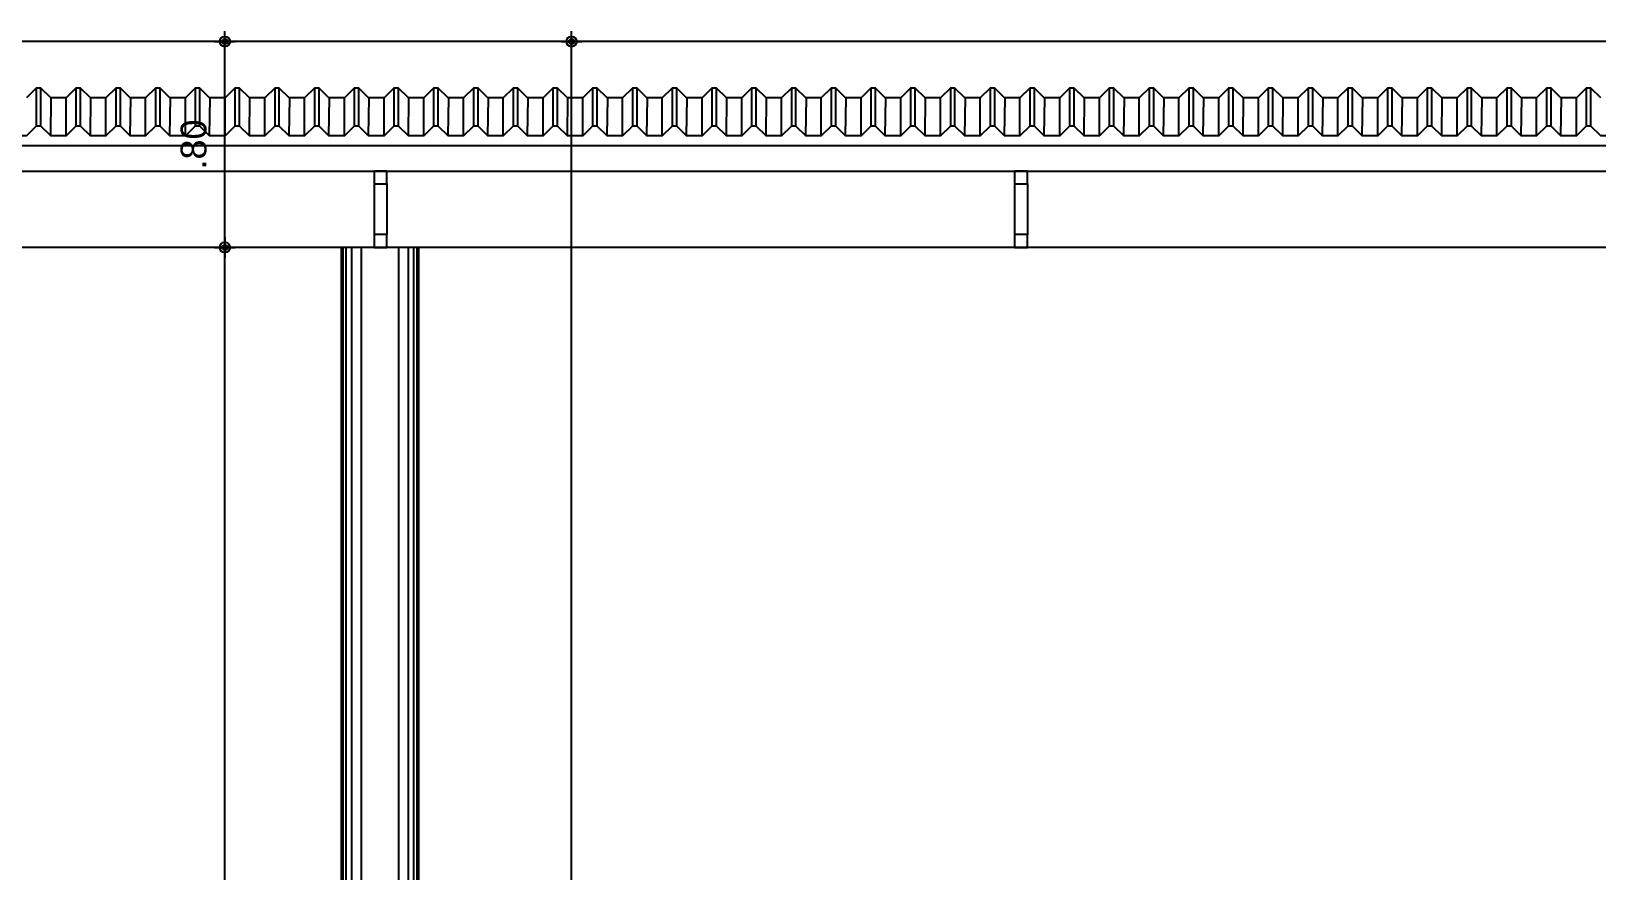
# Model space of a CAD drawing. Header units: millimetres. Extents: x 1111 to 1333, y -447 to -319.
# Drawn here: x 1276.62 to 1282.7, y -438.68 to -435.41 of the extents above; entities that cross this region are included whole.
import ezdxf

# ---------------------------------------------------------------- set-up
doc = ezdxf.new("R2010")
doc.units = ezdxf.units.MM
doc.header["$PDMODE"] = 35
for name, color, linetype in [('ARQ-PENA-02', 2, 'Continuous'), ('ARQ-PENA-03', 3, 'Continuous'), ('ARQ-PENA-FINA-CINZA', 8, 'Continuous'), ('CORTE', 4, 'Continuous'), ('COTAS', 1, 'Continuous'), ('PVISTA2', 2, 'Continuous'), ('VISTA 2', 1, 'Continuous'), ('VISTA-01', 7, 'Continuous'), ('VISTA02', 1, 'Continuous')]:
    doc.layers.add(name, color=color, linetype=linetype)
doc.styles.add('CARIMBO_DADOS', font='arial.ttf', dxfattribs={"height": 0.1})
doc.dimstyles.new('COTAS_EXTERNAS', dxfattribs={"dimtxt": 0.1, "dimasz": 0.01, "dimexe": 0, "dimexo": 0, "dimgap": 0.07, "dimtad": 1, "dimzin": 5, "dimdsep": 46, "dimtxsty": 'CARIMBO_DADOS', "dimblk1": 'CIRCULOS', "dimblk2": 'CIRCULOS', "dimsah": 1, "dimcen": 0, "dimse1": 1, "dimse2": 1, "dimclrd": 8, "dimclre": 8, "dimclrt": 230, "dimadec": 0, "dimazin": 0, "dimtfac": 100, "dimtix": 1, "dimtmove": 2, "dimatfit": 3, "dimldrblk": 'CIRCULOS', "dimfxl": 0, "dimtolj": 1, "dimtzin": 5, "dimarcsym": 0})

# ---------------------------------------------------------------- blocks, each defined once
blk = doc.blocks.new('CIRCULOS')
at = {"layer": 'COTAS'}
for p, q in [((-4, 0), (4, 0)), ((0, 4), (0, -4))]:
    blk.add_line(p, q, dxfattribs=at)
for radius in [2, 1]:
    blk.add_circle((0, 0), radius, dxfattribs=at)
blk = doc.blocks.new('*D229')
at = {"color": 8, "lineweight": -2, "transparency": 16777216}
blk.add_line((1277.3731, -442.4224), (1277.3731, -436.2638), dxfattribs=at)
at = {"layer": 'DEFPOINTS', "color": 0, "transparency": 16777216}
for p in [(1277.3731, -436.2538), (1277.8261, -436.2538), (1277.5261, -442.4324)]:
    blk.add_point(p, dxfattribs=at)
at = {"color": 8, "lineweight": -2, "transparency": 16777216, "xscale": 0.01, "yscale": 0.01, "zscale": 0.01}
for p, rotation in [((1277.3731, -436.2538), 90), ((1277.3731, -442.4324), 270)]:
    blk.add_blockref('CIRCULOS', p, dxfattribs=dict(at, rotation=rotation))
at = {"color": 230, "transparency": 16777216, "insert": (1277.252, -439.3431), "char_height": 0.1, "attachment_point": 5, "rotation": 90, "style": 'CARIMBO_DADOS'}
blk.add_mtext('\\A1;6.18', dxfattribs=at)
blk = doc.blocks.new('*D230')
at = {"color": 8, "lineweight": -2, "transparency": 16777216}
blk.add_line((1277.3731, -436.2438), (1277.3731, -435.4638), dxfattribs=at)
at = {"layer": 'DEFPOINTS', "color": 0, "transparency": 16777216}
for p in [(1277.3731, -435.4538), (1277.4285, -435.4538), (1277.8261, -436.2538)]:
    blk.add_point(p, dxfattribs=at)
at = {"color": 8, "lineweight": -2, "transparency": 16777216, "xscale": 0.01, "yscale": 0.01, "zscale": 0.01}
for p, rotation in [((1277.3731, -435.4538), 90), ((1277.3731, -436.2538), 270)]:
    blk.add_blockref('CIRCULOS', p, dxfattribs=dict(at, rotation=rotation))
at = {"color": 230, "transparency": 16777216, "insert": (1277.252, -435.8538), "char_height": 0.1, "attachment_point": 5, "rotation": 90, "style": 'CARIMBO_DADOS'}
blk.add_mtext('\\A1;.80', dxfattribs=at)
blk = doc.blocks.new('*D231')
at = {"color": 8, "lineweight": -2, "transparency": 16777216}
blk.add_line((1278.7198, -442.6702), (1278.7198, -435.4638), dxfattribs=at)
at = {"layer": 'DEFPOINTS', "color": 0, "transparency": 16777216}
for p in [(1278.5672, -435.4538), (1278.7198, -435.4538), (1278.5672, -442.6802)]:
    blk.add_point(p, dxfattribs=at)
at = {"color": 8, "lineweight": -2, "transparency": 16777216, "xscale": 0.01, "yscale": 0.01, "zscale": 0.01}
for p, rotation in [((1278.7198, -435.4538), 90), ((1278.7198, -442.6802), 270)]:
    blk.add_blockref('CIRCULOS', p, dxfattribs=dict(at, rotation=rotation))
at = {"color": 230, "transparency": 16777216, "insert": (1278.5988, -439.067), "char_height": 0.1, "attachment_point": 5, "rotation": 90, "style": 'CARIMBO_DADOS'}
blk.add_mtext('\\A1;7.23', dxfattribs=at)

msp = doc.modelspace()

# ---------------------------------------------------------------- linework, layer by layer
at = {"layer": 'ARQ-PENA-02'}
for p, q in [((1277.8261, -442.4324), (1277.8261, -436.2538)), ((1278.1261, -442.4324), (1278.1261, -436.2538))]:
    msp.add_line(p, q, dxfattribs=at)
at = {"layer": 'ARQ-PENA-03'}
for p, q in [((1296.2988, -435.4538), (1272.9761, -435.4538)), ((1296.3261, -436.2538), (1272.9761, -436.2538))]:
    msp.add_line(p, q, dxfattribs=at)
at = {"layer": 'ARQ-PENA-FINA-CINZA'}
for p, q in [((1277.8324, -442.4324), (1277.8324, -436.2538)), ((1277.8447, -442.4324), (1277.8447, -436.2538)), ((1277.866, -442.4324), (1277.866, -436.2538)), ((1277.9038, -442.4324), (1277.9038, -436.2538)), ((1278.0484, -442.4324), (1278.0484, -436.2538)), ((1278.0863, -442.4324), (1278.0863, -436.2538)), ((1278.1075, -442.4324), (1278.1075, -436.2538)), ((1278.1198, -442.4324), (1278.1198, -436.2538))]:
    msp.add_line(p, q, dxfattribs=at)
at = {"layer": 'CORTE'}
for points in [[(1277.9524, -436.0072), (1278.0024, -436.0072), (1278.0024, -435.9572), (1277.9524, -435.9572)], [(1280.4412, -436.0072), (1280.4912, -436.0072), (1280.4912, -435.9572), (1280.4412, -435.9572)], [(1277.9524, -436.2538), (1278.0024, -436.2538), (1278.0024, -436.2038), (1277.9524, -436.2038)], [(1280.4412, -436.2538), (1280.4912, -436.2538), (1280.4912, -436.2038), (1280.4412, -436.2038)]]:
    msp.add_lwpolyline(points, close=True, dxfattribs=at)
at = {"layer": 'PVISTA2', "elevation": -0.0019}
for points in [[(1276.6581, -435.7825), (1276.6401, -435.7825), (1276.6019, -435.8202), (1276.5419, -435.8202), (1276.5037, -435.7825), (1276.4857, -435.7825)], [(1276.8125, -435.7825), (1276.7945, -435.7825), (1276.7563, -435.8202), (1276.6963, -435.8202), (1276.6581, -435.7825), (1276.6401, -435.7825)], [(1276.9669, -435.7825), (1276.9489, -435.7825), (1276.9107, -435.8202), (1276.8507, -435.8202), (1276.8125, -435.7825), (1276.7945, -435.7825)], [(1277.1213, -435.7825), (1277.1033, -435.7825), (1277.0651, -435.8202), (1277.0051, -435.8202), (1276.9669, -435.7825), (1276.9489, -435.7825)], [(1277.2757, -435.7825), (1277.2577, -435.7825), (1277.2195, -435.8202), (1277.1595, -435.8202), (1277.1213, -435.7825), (1277.1033, -435.7825)], [(1277.4301, -435.7825), (1277.4121, -435.7825), (1277.3739, -435.8202), (1277.3139, -435.8202), (1277.2757, -435.7825), (1277.2577, -435.7825)], [(1277.5845, -435.7825), (1277.5665, -435.7825), (1277.5283, -435.8202), (1277.4683, -435.8202), (1277.4301, -435.7825), (1277.4121, -435.7825)], [(1277.7389, -435.7825), (1277.7209, -435.7825), (1277.6827, -435.8202), (1277.6227, -435.8202), (1277.5845, -435.7825), (1277.5665, -435.7825)], [(1277.8933, -435.7825), (1277.8753, -435.7825), (1277.8371, -435.8202), (1277.7771, -435.8202), (1277.7389, -435.7825), (1277.7209, -435.7825)], [(1278.0477, -435.7825), (1278.0297, -435.7825), (1277.9915, -435.8202), (1277.9315, -435.8202), (1277.8933, -435.7825), (1277.8753, -435.7825)], [(1278.2021, -435.7825), (1278.1841, -435.7825), (1278.1459, -435.8202), (1278.0859, -435.8202), (1278.0477, -435.7825), (1278.0297, -435.7825)], [(1278.3565, -435.7825), (1278.3385, -435.7825), (1278.3003, -435.8202), (1278.2403, -435.8202), (1278.2021, -435.7825), (1278.1841, -435.7825)], [(1278.5109, -435.7825), (1278.4929, -435.7825), (1278.4547, -435.8202), (1278.3947, -435.8202), (1278.3565, -435.7825), (1278.3385, -435.7825)], [(1278.6653, -435.7825), (1278.6473, -435.7825), (1278.6091, -435.8202), (1278.5491, -435.8202), (1278.5109, -435.7825), (1278.4929, -435.7825)], [(1278.8197, -435.7825), (1278.8017, -435.7825), (1278.7635, -435.8202), (1278.7035, -435.8202), (1278.6653, -435.7825), (1278.6473, -435.7825)], [(1278.9741, -435.7825), (1278.9561, -435.7825), (1278.9179, -435.8202), (1278.8579, -435.8202), (1278.8197, -435.7825), (1278.8017, -435.7825)], [(1279.1285, -435.7825), (1279.1105, -435.7825), (1279.0723, -435.8202), (1279.0123, -435.8202), (1278.9741, -435.7825), (1278.9561, -435.7825)], [(1279.2829, -435.7825), (1279.2649, -435.7825), (1279.2267, -435.8202), (1279.1667, -435.8202), (1279.1285, -435.7825), (1279.1105, -435.7825)], [(1279.4373, -435.7825), (1279.4193, -435.7825), (1279.3811, -435.8202), (1279.3211, -435.8202), (1279.2829, -435.7825), (1279.2649, -435.7825)], [(1279.5917, -435.7825), (1279.5737, -435.7825), (1279.5355, -435.8202), (1279.4755, -435.8202), (1279.4373, -435.7825), (1279.4193, -435.7825)], [(1279.7461, -435.7825), (1279.7281, -435.7825), (1279.6899, -435.8202), (1279.6299, -435.8202), (1279.5917, -435.7825), (1279.5737, -435.7825)], [(1279.9005, -435.7825), (1279.8825, -435.7825), (1279.8443, -435.8202), (1279.7843, -435.8202), (1279.7461, -435.7825), (1279.7281, -435.7825)], [(1280.0549, -435.7825), (1280.0369, -435.7825), (1279.9987, -435.8202), (1279.9387, -435.8202), (1279.9005, -435.7825), (1279.8825, -435.7825)], [(1280.2093, -435.7825), (1280.1913, -435.7825), (1280.1531, -435.8202), (1280.0931, -435.8202), (1280.0549, -435.7825), (1280.0369, -435.7825)], [(1280.3637, -435.7825), (1280.3457, -435.7825), (1280.3075, -435.8202), (1280.2475, -435.8202), (1280.2093, -435.7825), (1280.1913, -435.7825)], [(1280.5181, -435.7825), (1280.5001, -435.7825), (1280.4619, -435.8202), (1280.4019, -435.8202), (1280.3637, -435.7825), (1280.3457, -435.7825)], [(1280.6725, -435.7825), (1280.6545, -435.7825), (1280.6163, -435.8202), (1280.5563, -435.8202), (1280.5181, -435.7825), (1280.5001, -435.7825)], [(1280.8269, -435.7825), (1280.8089, -435.7825), (1280.7707, -435.8202), (1280.7107, -435.8202), (1280.6725, -435.7825), (1280.6545, -435.7825)], [(1280.9813, -435.7825), (1280.9633, -435.7825), (1280.9251, -435.8202), (1280.8651, -435.8202), (1280.8269, -435.7825), (1280.8089, -435.7825)], [(1281.1357, -435.7825), (1281.1177, -435.7825), (1281.0795, -435.8202), (1281.0195, -435.8202), (1280.9813, -435.7825), (1280.9633, -435.7825)], [(1281.2901, -435.7825), (1281.2721, -435.7825), (1281.2339, -435.8202), (1281.1739, -435.8202), (1281.1357, -435.7825), (1281.1177, -435.7825)], [(1281.4445, -435.7825), (1281.4265, -435.7825), (1281.3883, -435.8202), (1281.3283, -435.8202), (1281.2901, -435.7825), (1281.2721, -435.7825)], [(1281.5989, -435.7825), (1281.5809, -435.7825), (1281.5427, -435.8202), (1281.4827, -435.8202), (1281.4445, -435.7825), (1281.4265, -435.7825)], [(1281.7533, -435.7825), (1281.7353, -435.7825), (1281.6971, -435.8202), (1281.6371, -435.8202), (1281.5989, -435.7825), (1281.5809, -435.7825)], [(1281.9077, -435.7825), (1281.8897, -435.7825), (1281.8515, -435.8202), (1281.7915, -435.8202), (1281.7533, -435.7825), (1281.7353, -435.7825)], [(1282.0621, -435.7825), (1282.0441, -435.7825), (1282.0059, -435.8202), (1281.9459, -435.8202), (1281.9077, -435.7825), (1281.8897, -435.7825)], [(1282.2165, -435.7825), (1282.1985, -435.7825), (1282.1603, -435.8202), (1282.1003, -435.8202), (1282.0621, -435.7825), (1282.0441, -435.7825)], [(1282.3709, -435.7825), (1282.3529, -435.7825), (1282.3147, -435.8202), (1282.2547, -435.8202), (1282.2165, -435.7825), (1282.1985, -435.7825)], [(1282.5253, -435.7825), (1282.5073, -435.7825), (1282.4691, -435.8202), (1282.4091, -435.8202), (1282.3709, -435.7825), (1282.3529, -435.7825)], [(1282.6797, -435.7825), (1282.6617, -435.7825), (1282.6235, -435.8202), (1282.5635, -435.8202), (1282.5253, -435.7825), (1282.5073, -435.7825)], [(1282.8341, -435.7825), (1282.8161, -435.7825), (1282.7779, -435.8202), (1282.7179, -435.8202), (1282.6797, -435.7825), (1282.6617, -435.7825)]]:
    msp.add_lwpolyline(points, dxfattribs=at)
at = {"layer": 'VISTA 2'}
for p, q in [((1272.9761, -435.8572), (1296.2988, -435.8572)), ((1272.9761, -435.9572), (1296.2988, -435.9572)), ((1277.9524, -436.0072), (1277.9524, -436.2038)), ((1278.0024, -436.0072), (1278.0024, -436.2038)), ((1280.4412, -436.0072), (1280.4412, -436.2038)), ((1280.4912, -436.0072), (1280.4912, -436.2038))]:
    msp.add_line(p, q, dxfattribs=at)
at = {"layer": 'VISTA-01'}
for p, q in [((1276.6401, -435.6346), (1276.6401, -435.7825, -0.0019)), ((1276.6581, -435.7825, -0.0019), (1276.6581, -435.6346)), ((1276.7945, -435.6346), (1276.7945, -435.7825, -0.0019)), ((1276.8125, -435.7825, -0.0019), (1276.8125, -435.6346)), ((1276.9489, -435.6346), (1276.9489, -435.7825, -0.0019)), ((1276.9669, -435.7825, -0.0019), (1276.9669, -435.6346)), ((1277.1033, -435.6346), (1277.1033, -435.7825, -0.0019)), ((1277.1213, -435.7825, -0.0019), (1277.1213, -435.6346)), ((1277.2577, -435.6346), (1277.2577, -435.7825, -0.0019)), ((1277.2757, -435.7825, -0.0019), (1277.2757, -435.6346)), ((1277.4121, -435.6346), (1277.4121, -435.7825, -0.0019)), ((1277.4301, -435.7825, -0.0019), (1277.4301, -435.6346)), ((1277.5665, -435.6346), (1277.5665, -435.7825, -0.0019)), ((1277.5845, -435.7825, -0.0019), (1277.5845, -435.6346)), ((1277.7209, -435.6346), (1277.7209, -435.7825, -0.0019)), ((1277.7389, -435.7825, -0.0019), (1277.7389, -435.6346)), ((1277.8753, -435.6346), (1277.8753, -435.7825, -0.0019)), ((1277.8933, -435.7825, -0.0019), (1277.8933, -435.6346)), ((1278.0297, -435.6346), (1278.0297, -435.7825, -0.0019)), ((1278.0477, -435.7825, -0.0019), (1278.0477, -435.6346)), ((1278.1841, -435.6346), (1278.1841, -435.7825, -0.0019)), ((1278.2021, -435.7825, -0.0019), (1278.2021, -435.6346)), ((1278.3385, -435.6346), (1278.3385, -435.7825, -0.0019)), ((1278.3565, -435.7825, -0.0019), (1278.3565, -435.6346)), ((1278.4929, -435.6346), (1278.4929, -435.7825, -0.0019)), ((1278.5109, -435.7825, -0.0019), (1278.5109, -435.6346)), ((1278.6473, -435.6346), (1278.6473, -435.7825, -0.0019)), ((1278.6653, -435.7825, -0.0019), (1278.6653, -435.6346)), ((1278.8017, -435.6346), (1278.8017, -435.7825, -0.0019)), ((1278.8197, -435.7825, -0.0019), (1278.8197, -435.6346)), ((1278.9561, -435.6346), (1278.9561, -435.7825, -0.0019)), ((1278.9741, -435.7825, -0.0019), (1278.9741, -435.6346)), ((1279.1105, -435.6346), (1279.1105, -435.7825, -0.0019)), ((1279.1285, -435.7825, -0.0019), (1279.1285, -435.6346)), ((1279.2649, -435.6346), (1279.2649, -435.7825, -0.0019)), ((1279.2829, -435.7825, -0.0019), (1279.2829, -435.6346)), ((1279.4193, -435.6346), (1279.4193, -435.7825, -0.0019)), ((1279.4373, -435.7825, -0.0019), (1279.4373, -435.6346)), ((1279.5737, -435.6346), (1279.5737, -435.7825, -0.0019)), ((1279.5917, -435.7825, -0.0019), (1279.5917, -435.6346)), ((1279.7281, -435.6346), (1279.7281, -435.7825, -0.0019)), ((1279.7461, -435.7825, -0.0019), (1279.7461, -435.6346)), ((1279.8825, -435.6346), (1279.8825, -435.7825, -0.0019)), ((1279.9005, -435.7825, -0.0019), (1279.9005, -435.6346)), ((1280.0369, -435.6346), (1280.0369, -435.7825, -0.0019)), ((1280.0549, -435.7825, -0.0019), (1280.0549, -435.6346)), ((1280.1913, -435.6346), (1280.1913, -435.7825, -0.0019)), ((1280.2093, -435.7825, -0.0019), (1280.2093, -435.6346)), ((1280.3457, -435.6346), (1280.3457, -435.7825, -0.0019)), ((1280.3637, -435.7825, -0.0019), (1280.3637, -435.6346)), ((1280.5001, -435.6346), (1280.5001, -435.7825, -0.0019)), ((1280.5181, -435.7825, -0.0019), (1280.5181, -435.6346)), ((1280.6545, -435.6346), (1280.6545, -435.7825, -0.0019)), ((1280.6725, -435.7825, -0.0019), (1280.6725, -435.6346)), ((1280.8089, -435.6346), (1280.8089, -435.7825, -0.0019)), ((1280.8269, -435.7825, -0.0019), (1280.8269, -435.6346)), ((1280.9633, -435.6346), (1280.9633, -435.7825, -0.0019)), ((1280.9813, -435.7825, -0.0019), (1280.9813, -435.6346)), ((1281.1177, -435.6346), (1281.1177, -435.7825, -0.0019)), ((1281.1357, -435.7825, -0.0019), (1281.1357, -435.6346)), ((1281.2721, -435.6346), (1281.2721, -435.7825, -0.0019)), ((1281.2901, -435.7825, -0.0019), (1281.2901, -435.6346)), ((1281.4265, -435.6346), (1281.4265, -435.7825, -0.0019)), ((1281.4445, -435.7825, -0.0019), (1281.4445, -435.6346)), ((1281.5809, -435.6346), (1281.5809, -435.7825, -0.0019)), ((1281.5989, -435.7825, -0.0019), (1281.5989, -435.6346)), ((1281.7353, -435.6346), (1281.7353, -435.7825, -0.0019)), ((1281.7533, -435.7825, -0.0019), (1281.7533, -435.6346)), ((1281.8897, -435.6346), (1281.8897, -435.7825, -0.0019)), ((1281.9077, -435.7825, -0.0019), (1281.9077, -435.6346)), ((1282.0441, -435.6346), (1282.0441, -435.7825, -0.0019)), ((1282.0621, -435.7825, -0.0019), (1282.0621, -435.6346)), ((1282.1985, -435.6346), (1282.1985, -435.7825, -0.0019)), ((1282.2165, -435.7825, -0.0019), (1282.2165, -435.6346)), ((1282.3529, -435.6346), (1282.3529, -435.7825, -0.0019)), ((1282.3709, -435.7825, -0.0019), (1282.3709, -435.6346)), ((1282.5073, -435.6346), (1282.5073, -435.7825, -0.0019)), ((1282.5253, -435.7825, -0.0019), (1282.5253, -435.6346)), ((1282.6617, -435.6346), (1282.6617, -435.7825, -0.0019)), ((1282.6797, -435.7825, -0.0019), (1282.6797, -435.6346)), ((1276.6963, -435.8202, -0.0019), (1276.6985, -435.6723)), ((1276.7563, -435.8202, -0.0019), (1276.7563, -435.6723)), ((1276.8507, -435.8202, -0.0019), (1276.8529, -435.6723)), ((1276.9107, -435.8202, -0.0019), (1276.9107, -435.6723)), ((1277.0051, -435.8202, -0.0019), (1277.0073, -435.6723)), ((1277.0651, -435.8202, -0.0019), (1277.0651, -435.6723)), ((1277.1595, -435.8202, -0.0019), (1277.1617, -435.6723)), ((1277.2195, -435.8202, -0.0019), (1277.2195, -435.6723)), ((1277.3139, -435.8202, -0.0019), (1277.3161, -435.6723)), ((1277.3739, -435.8202, -0.0019), (1277.3739, -435.6723)), ((1277.4683, -435.8202, -0.0019), (1277.4705, -435.6723)), ((1277.5283, -435.8202, -0.0019), (1277.5283, -435.6723)), ((1277.6227, -435.8202, -0.0019), (1277.6249, -435.6723)), ((1277.6827, -435.8202, -0.0019), (1277.6827, -435.6723)), ((1277.7771, -435.8202, -0.0019), (1277.7793, -435.6723)), ((1277.8371, -435.8202, -0.0019), (1277.8371, -435.6723)), ((1277.9315, -435.8202, -0.0019), (1277.9337, -435.6723)), ((1277.9915, -435.8202, -0.0019), (1277.9915, -435.6723)), ((1278.0859, -435.8202, -0.0019), (1278.0881, -435.6723)), ((1278.1459, -435.8202, -0.0019), (1278.1459, -435.6723)), ((1278.2403, -435.8202, -0.0019), (1278.2425, -435.6723)), ((1278.3003, -435.8202, -0.0019), (1278.3003, -435.6723)), ((1278.3947, -435.8202, -0.0019), (1278.3969, -435.6723)), ((1278.4547, -435.8202, -0.0019), (1278.4547, -435.6723)), ((1278.5491, -435.8202, -0.0019), (1278.5513, -435.6723)), ((1278.6091, -435.8202, -0.0019), (1278.6091, -435.6723)), ((1278.7035, -435.8202, -0.0019), (1278.7057, -435.6723)), ((1278.7635, -435.8202, -0.0019), (1278.7635, -435.6723)), ((1278.8579, -435.8202, -0.0019), (1278.8601, -435.6723)), ((1278.9179, -435.8202, -0.0019), (1278.9179, -435.6723)), ((1279.0123, -435.8202, -0.0019), (1279.0145, -435.6723)), ((1279.0723, -435.8202, -0.0019), (1279.0723, -435.6723)), ((1279.1667, -435.8202, -0.0019), (1279.1689, -435.6723)), ((1279.2267, -435.8202, -0.0019), (1279.2267, -435.6723)), ((1279.3211, -435.8202, -0.0019), (1279.3233, -435.6723)), ((1279.3811, -435.8202, -0.0019), (1279.3811, -435.6723)), ((1279.4755, -435.8202, -0.0019), (1279.4777, -435.6723)), ((1279.5355, -435.8202, -0.0019), (1279.5355, -435.6723)), ((1279.6299, -435.8202, -0.0019), (1279.6321, -435.6723)), ((1279.6899, -435.8202, -0.0019), (1279.6899, -435.6723)), ((1279.7843, -435.8202, -0.0019), (1279.7865, -435.6723)), ((1279.8443, -435.8202, -0.0019), (1279.8443, -435.6723)), ((1279.9387, -435.8202, -0.0019), (1279.9409, -435.6723)), ((1279.9987, -435.8202, -0.0019), (1279.9987, -435.6723)), ((1280.0931, -435.8202, -0.0019), (1280.0953, -435.6723)), ((1280.1531, -435.8202, -0.0019), (1280.1531, -435.6723)), ((1280.2475, -435.8202, -0.0019), (1280.2497, -435.6723)), ((1280.3075, -435.8202, -0.0019), (1280.3075, -435.6723)), ((1280.4019, -435.8202, -0.0019), (1280.4041, -435.6723)), ((1280.4619, -435.8202, -0.0019), (1280.4619, -435.6723)), ((1280.5563, -435.8202, -0.0019), (1280.5585, -435.6723)), ((1280.6163, -435.8202, -0.0019), (1280.6163, -435.6723)), ((1280.7107, -435.8202, -0.0019), (1280.7129, -435.6723)), ((1280.7707, -435.8202, -0.0019), (1280.7707, -435.6723)), ((1280.8651, -435.8202, -0.0019), (1280.8673, -435.6723)), ((1280.9251, -435.8202, -0.0019), (1280.9251, -435.6723)), ((1281.0195, -435.8202, -0.0019), (1281.0217, -435.6723)), ((1281.0795, -435.8202, -0.0019), (1281.0795, -435.6723)), ((1281.1739, -435.8202, -0.0019), (1281.1761, -435.6723)), ((1281.2339, -435.8202, -0.0019), (1281.2339, -435.6723)), ((1281.3283, -435.8202, -0.0019), (1281.3305, -435.6723)), ((1281.3883, -435.8202, -0.0019), (1281.3883, -435.6723)), ((1281.4827, -435.8202, -0.0019), (1281.4849, -435.6723)), ((1281.5427, -435.8202, -0.0019), (1281.5427, -435.6723)), ((1281.6371, -435.8202, -0.0019), (1281.6393, -435.6723)), ((1281.6971, -435.8202, -0.0019), (1281.6971, -435.6723)), ((1281.7915, -435.8202, -0.0019), (1281.7937, -435.6723)), ((1281.8515, -435.8202, -0.0019), (1281.8515, -435.6723)), ((1281.9459, -435.8202, -0.0019), (1281.9481, -435.6723)), ((1282.0059, -435.8202, -0.0019), (1282.0059, -435.6723)), ((1282.1003, -435.8202, -0.0019), (1282.1025, -435.6723)), ((1282.1603, -435.8202, -0.0019), (1282.1603, -435.6723)), ((1282.2547, -435.8202, -0.0019), (1282.2569, -435.6723)), ((1282.3147, -435.8202, -0.0019), (1282.3147, -435.6723)), ((1282.4091, -435.8202, -0.0019), (1282.4113, -435.6723)), ((1282.4691, -435.8202, -0.0019), (1282.4691, -435.6723)), ((1282.5635, -435.8202, -0.0019), (1282.5657, -435.6723)), ((1282.6235, -435.8202, -0.0019), (1282.6235, -435.6723))]:
    msp.add_line(p, q, dxfattribs=at)
at = {"layer": 'VISTA02'}
for p, q in [((1276.6401, -435.6346), (1276.6019, -435.6723)), ((1276.6581, -435.6346), (1276.6401, -435.6346)), ((1276.6581, -435.6346), (1276.6401, -435.6346)), ((1276.6963, -435.6723), (1276.6581, -435.6346)), ((1276.7945, -435.6346), (1276.7563, -435.6723)), ((1276.8125, -435.6346), (1276.7945, -435.6346)), ((1276.8125, -435.6346), (1276.7945, -435.6346)), ((1276.8507, -435.6723), (1276.8125, -435.6346)), ((1276.9489, -435.6346), (1276.9107, -435.6723)), ((1276.9669, -435.6346), (1276.9489, -435.6346)), ((1276.9669, -435.6346), (1276.9489, -435.6346)), ((1277.0051, -435.6723), (1276.9669, -435.6346)), ((1277.1033, -435.6346), (1277.0651, -435.6723)), ((1277.1213, -435.6346), (1277.1033, -435.6346)), ((1277.1213, -435.6346), (1277.1033, -435.6346)), ((1277.1595, -435.6723), (1277.1213, -435.6346)), ((1277.2577, -435.6346), (1277.2195, -435.6723)), ((1277.2757, -435.6346), (1277.2577, -435.6346)), ((1277.2757, -435.6346), (1277.2577, -435.6346)), ((1277.3139, -435.6723), (1277.2757, -435.6346)), ((1277.4121, -435.6346), (1277.3739, -435.6723)), ((1277.4301, -435.6346), (1277.4121, -435.6346)), ((1277.4301, -435.6346), (1277.4121, -435.6346)), ((1277.4683, -435.6723), (1277.4301, -435.6346)), ((1277.5665, -435.6346), (1277.5283, -435.6723)), ((1277.5845, -435.6346), (1277.5665, -435.6346)), ((1277.5845, -435.6346), (1277.5665, -435.6346)), ((1277.6227, -435.6723), (1277.5845, -435.6346)), ((1277.7209, -435.6346), (1277.6827, -435.6723)), ((1277.7389, -435.6346), (1277.7209, -435.6346)), ((1277.7389, -435.6346), (1277.7209, -435.6346)), ((1277.7771, -435.6723), (1277.7389, -435.6346)), ((1277.8753, -435.6346), (1277.8371, -435.6723)), ((1277.8933, -435.6346), (1277.8753, -435.6346)), ((1277.8933, -435.6346), (1277.8753, -435.6346)), ((1277.9315, -435.6723), (1277.8933, -435.6346)), ((1278.0297, -435.6346), (1277.9915, -435.6723)), ((1278.0477, -435.6346), (1278.0297, -435.6346)), ((1278.0477, -435.6346), (1278.0297, -435.6346)), ((1278.0859, -435.6723), (1278.0477, -435.6346)), ((1278.1841, -435.6346), (1278.1459, -435.6723)), ((1278.2021, -435.6346), (1278.1841, -435.6346)), ((1278.2021, -435.6346), (1278.1841, -435.6346)), ((1278.2403, -435.6723), (1278.2021, -435.6346)), ((1278.3385, -435.6346), (1278.3003, -435.6723)), ((1278.3565, -435.6346), (1278.3385, -435.6346)), ((1278.3565, -435.6346), (1278.3385, -435.6346)), ((1278.3947, -435.6723), (1278.3565, -435.6346)), ((1278.4929, -435.6346), (1278.4547, -435.6723)), ((1278.5109, -435.6346), (1278.4929, -435.6346)), ((1278.5109, -435.6346), (1278.4929, -435.6346)), ((1278.5491, -435.6723), (1278.5109, -435.6346)), ((1278.6473, -435.6346), (1278.6091, -435.6723)), ((1278.6653, -435.6346), (1278.6473, -435.6346)), ((1278.6653, -435.6346), (1278.6473, -435.6346)), ((1278.7035, -435.6723), (1278.6653, -435.6346)), ((1278.8017, -435.6346), (1278.7635, -435.6723)), ((1278.8197, -435.6346), (1278.8017, -435.6346)), ((1278.8197, -435.6346), (1278.8017, -435.6346)), ((1278.8579, -435.6723), (1278.8197, -435.6346)), ((1278.9561, -435.6346), (1278.9179, -435.6723)), ((1278.9741, -435.6346), (1278.9561, -435.6346)), ((1278.9741, -435.6346), (1278.9561, -435.6346)), ((1279.0123, -435.6723), (1278.9741, -435.6346)), ((1279.1105, -435.6346), (1279.0723, -435.6723)), ((1279.1285, -435.6346), (1279.1105, -435.6346)), ((1279.1285, -435.6346), (1279.1105, -435.6346)), ((1279.1667, -435.6723), (1279.1285, -435.6346)), ((1279.2649, -435.6346), (1279.2267, -435.6723)), ((1279.2829, -435.6346), (1279.2649, -435.6346)), ((1279.2829, -435.6346), (1279.2649, -435.6346)), ((1279.3211, -435.6723), (1279.2829, -435.6346)), ((1279.4193, -435.6346), (1279.3811, -435.6723)), ((1279.4373, -435.6346), (1279.4193, -435.6346)), ((1279.4373, -435.6346), (1279.4193, -435.6346)), ((1279.4755, -435.6723), (1279.4373, -435.6346)), ((1279.5737, -435.6346), (1279.5355, -435.6723)), ((1279.5917, -435.6346), (1279.5737, -435.6346)), ((1279.5917, -435.6346), (1279.5737, -435.6346)), ((1279.6299, -435.6723), (1279.5917, -435.6346)), ((1279.7281, -435.6346), (1279.6899, -435.6723)), ((1279.7461, -435.6346), (1279.7281, -435.6346)), ((1279.7461, -435.6346), (1279.7281, -435.6346)), ((1279.7843, -435.6723), (1279.7461, -435.6346)), ((1279.8825, -435.6346), (1279.8443, -435.6723)), ((1279.9005, -435.6346), (1279.8825, -435.6346)), ((1279.9005, -435.6346), (1279.8825, -435.6346)), ((1279.9387, -435.6723), (1279.9005, -435.6346)), ((1280.0369, -435.6346), (1279.9987, -435.6723)), ((1280.0549, -435.6346), (1280.0369, -435.6346)), ((1280.0549, -435.6346), (1280.0369, -435.6346)), ((1280.0931, -435.6723), (1280.0549, -435.6346)), ((1280.1913, -435.6346), (1280.1531, -435.6723)), ((1280.2093, -435.6346), (1280.1913, -435.6346)), ((1280.2093, -435.6346), (1280.1913, -435.6346)), ((1280.2475, -435.6723), (1280.2093, -435.6346)), ((1280.3457, -435.6346), (1280.3075, -435.6723)), ((1280.3637, -435.6346), (1280.3457, -435.6346)), ((1280.3637, -435.6346), (1280.3457, -435.6346)), ((1280.4019, -435.6723), (1280.3637, -435.6346)), ((1280.5001, -435.6346), (1280.4619, -435.6723)), ((1280.5181, -435.6346), (1280.5001, -435.6346)), ((1280.5181, -435.6346), (1280.5001, -435.6346)), ((1280.5563, -435.6723), (1280.5181, -435.6346)), ((1280.6545, -435.6346), (1280.6163, -435.6723)), ((1280.6725, -435.6346), (1280.6545, -435.6346)), ((1280.6725, -435.6346), (1280.6545, -435.6346)), ((1280.7107, -435.6723), (1280.6725, -435.6346)), ((1280.8089, -435.6346), (1280.7707, -435.6723)), ((1280.8269, -435.6346), (1280.8089, -435.6346)), ((1280.8269, -435.6346), (1280.8089, -435.6346)), ((1280.8651, -435.6723), (1280.8269, -435.6346)), ((1280.9633, -435.6346), (1280.9251, -435.6723)), ((1280.9813, -435.6346), (1280.9633, -435.6346)), ((1280.9813, -435.6346), (1280.9633, -435.6346)), ((1281.0195, -435.6723), (1280.9813, -435.6346)), ((1281.1177, -435.6346), (1281.0795, -435.6723)), ((1281.1357, -435.6346), (1281.1177, -435.6346)), ((1281.1357, -435.6346), (1281.1177, -435.6346)), ((1281.1739, -435.6723), (1281.1357, -435.6346)), ((1281.2721, -435.6346), (1281.2339, -435.6723)), ((1281.2901, -435.6346), (1281.2721, -435.6346)), ((1281.2901, -435.6346), (1281.2721, -435.6346)), ((1281.3283, -435.6723), (1281.2901, -435.6346)), ((1281.4265, -435.6346), (1281.3883, -435.6723)), ((1281.4445, -435.6346), (1281.4265, -435.6346)), ((1281.4445, -435.6346), (1281.4265, -435.6346)), ((1281.4827, -435.6723), (1281.4445, -435.6346)), ((1281.5809, -435.6346), (1281.5427, -435.6723)), ((1281.5989, -435.6346), (1281.5809, -435.6346)), ((1281.5989, -435.6346), (1281.5809, -435.6346)), ((1281.6371, -435.6723), (1281.5989, -435.6346)), ((1281.7353, -435.6346), (1281.6971, -435.6723)), ((1281.7533, -435.6346), (1281.7353, -435.6346)), ((1281.7533, -435.6346), (1281.7353, -435.6346)), ((1281.7915, -435.6723), (1281.7533, -435.6346)), ((1281.8897, -435.6346), (1281.8515, -435.6723)), ((1281.9077, -435.6346), (1281.8897, -435.6346)), ((1281.9077, -435.6346), (1281.8897, -435.6346)), ((1281.9459, -435.6723), (1281.9077, -435.6346)), ((1282.0441, -435.6346), (1282.0059, -435.6723)), ((1282.0621, -435.6346), (1282.0441, -435.6346)), ((1282.0621, -435.6346), (1282.0441, -435.6346)), ((1282.1003, -435.6723), (1282.0621, -435.6346)), ((1282.1985, -435.6346), (1282.1603, -435.6723)), ((1282.2165, -435.6346), (1282.1985, -435.6346)), ((1282.2165, -435.6346), (1282.1985, -435.6346)), ((1282.2547, -435.6723), (1282.2165, -435.6346)), ((1282.3529, -435.6346), (1282.3147, -435.6723)), ((1282.3709, -435.6346), (1282.3529, -435.6346)), ((1282.3709, -435.6346), (1282.3529, -435.6346)), ((1282.4091, -435.6723), (1282.3709, -435.6346)), ((1282.5073, -435.6346), (1282.4691, -435.6723)), ((1282.5253, -435.6346), (1282.5073, -435.6346)), ((1282.5253, -435.6346), (1282.5073, -435.6346)), ((1282.5635, -435.6723), (1282.5253, -435.6346)), ((1282.6617, -435.6346), (1282.6235, -435.6723)), ((1282.6797, -435.6346), (1282.6617, -435.6346)), ((1282.6797, -435.6346), (1282.6617, -435.6346)), ((1282.7179, -435.6723), (1282.6797, -435.6346)), ((1276.7563, -435.6723), (1276.6963, -435.6723)), ((1276.9107, -435.6723), (1276.8507, -435.6723)), ((1277.0651, -435.6723), (1277.0051, -435.6723)), ((1277.2195, -435.6723), (1277.1595, -435.6723)), ((1277.3739, -435.6723), (1277.3139, -435.6723)), ((1277.5283, -435.6723), (1277.4683, -435.6723)), ((1277.6827, -435.6723), (1277.6227, -435.6723)), ((1277.8371, -435.6723), (1277.7771, -435.6723)), ((1277.9915, -435.6723), (1277.9315, -435.6723)), ((1278.1459, -435.6723), (1278.0859, -435.6723)), ((1278.3003, -435.6723), (1278.2403, -435.6723)), ((1278.4547, -435.6723), (1278.3947, -435.6723)), ((1278.6091, -435.6723), (1278.5491, -435.6723)), ((1278.7635, -435.6723), (1278.7035, -435.6723)), ((1278.9179, -435.6723), (1278.8579, -435.6723)), ((1279.0723, -435.6723), (1279.0123, -435.6723)), ((1279.2267, -435.6723), (1279.1667, -435.6723)), ((1279.3811, -435.6723), (1279.3211, -435.6723)), ((1279.5355, -435.6723), (1279.4755, -435.6723)), ((1279.6899, -435.6723), (1279.6299, -435.6723)), ((1279.8443, -435.6723), (1279.7843, -435.6723)), ((1279.9987, -435.6723), (1279.9387, -435.6723)), ((1280.1531, -435.6723), (1280.0931, -435.6723)), ((1280.3075, -435.6723), (1280.2475, -435.6723)), ((1280.4619, -435.6723), (1280.4019, -435.6723)), ((1280.6163, -435.6723), (1280.5563, -435.6723)), ((1280.7707, -435.6723), (1280.7107, -435.6723)), ((1280.9251, -435.6723), (1280.8651, -435.6723)), ((1281.0795, -435.6723), (1281.0195, -435.6723)), ((1281.2339, -435.6723), (1281.1739, -435.6723)), ((1281.3883, -435.6723), (1281.3283, -435.6723)), ((1281.5427, -435.6723), (1281.4827, -435.6723)), ((1281.6971, -435.6723), (1281.6371, -435.6723)), ((1281.8515, -435.6723), (1281.7915, -435.6723)), ((1282.0059, -435.6723), (1281.9459, -435.6723)), ((1282.1603, -435.6723), (1282.1003, -435.6723)), ((1282.3147, -435.6723), (1282.2547, -435.6723)), ((1282.4691, -435.6723), (1282.4091, -435.6723)), ((1282.6235, -435.6723), (1282.5635, -435.6723))]:
    msp.add_line(p, q, dxfattribs=at)

# ---------------------------------------------------------------- dimensions: what is measured, and where the dimension line sits
for base, p1, p2, picture, middle in [((1277.3731, -435.4538), (1277.8261, -436.2538), (1277.4285, -435.4538), '*D230', (1277.252, -435.8538)), ((1278.7198, -435.4538), (1278.5672, -442.6802), (1278.5672, -435.4538), '*D231', (1278.5988, -439.067))]:
    dim = msp.add_linear_dim(base=base, p1=p1, p2=p2, angle=90, dimstyle='COTAS_EXTERNAS')
    dim.commit()
    dim.dimension.update_dxf_attribs({"geometry": picture, "text_midpoint": middle})
dim = msp.add_linear_dim(base=(1277.3731, -436.2538), p1=(1277.5261, -442.4324), p2=(1277.8261, -436.2538), angle=90, text='6.18', dimstyle='COTAS_EXTERNAS')
dim.commit()
dim.dimension.update_dxf_attribs({"geometry": '*D229', "text_midpoint": (1277.252, -439.3431)})

doc.saveas('drawing.dxf')
